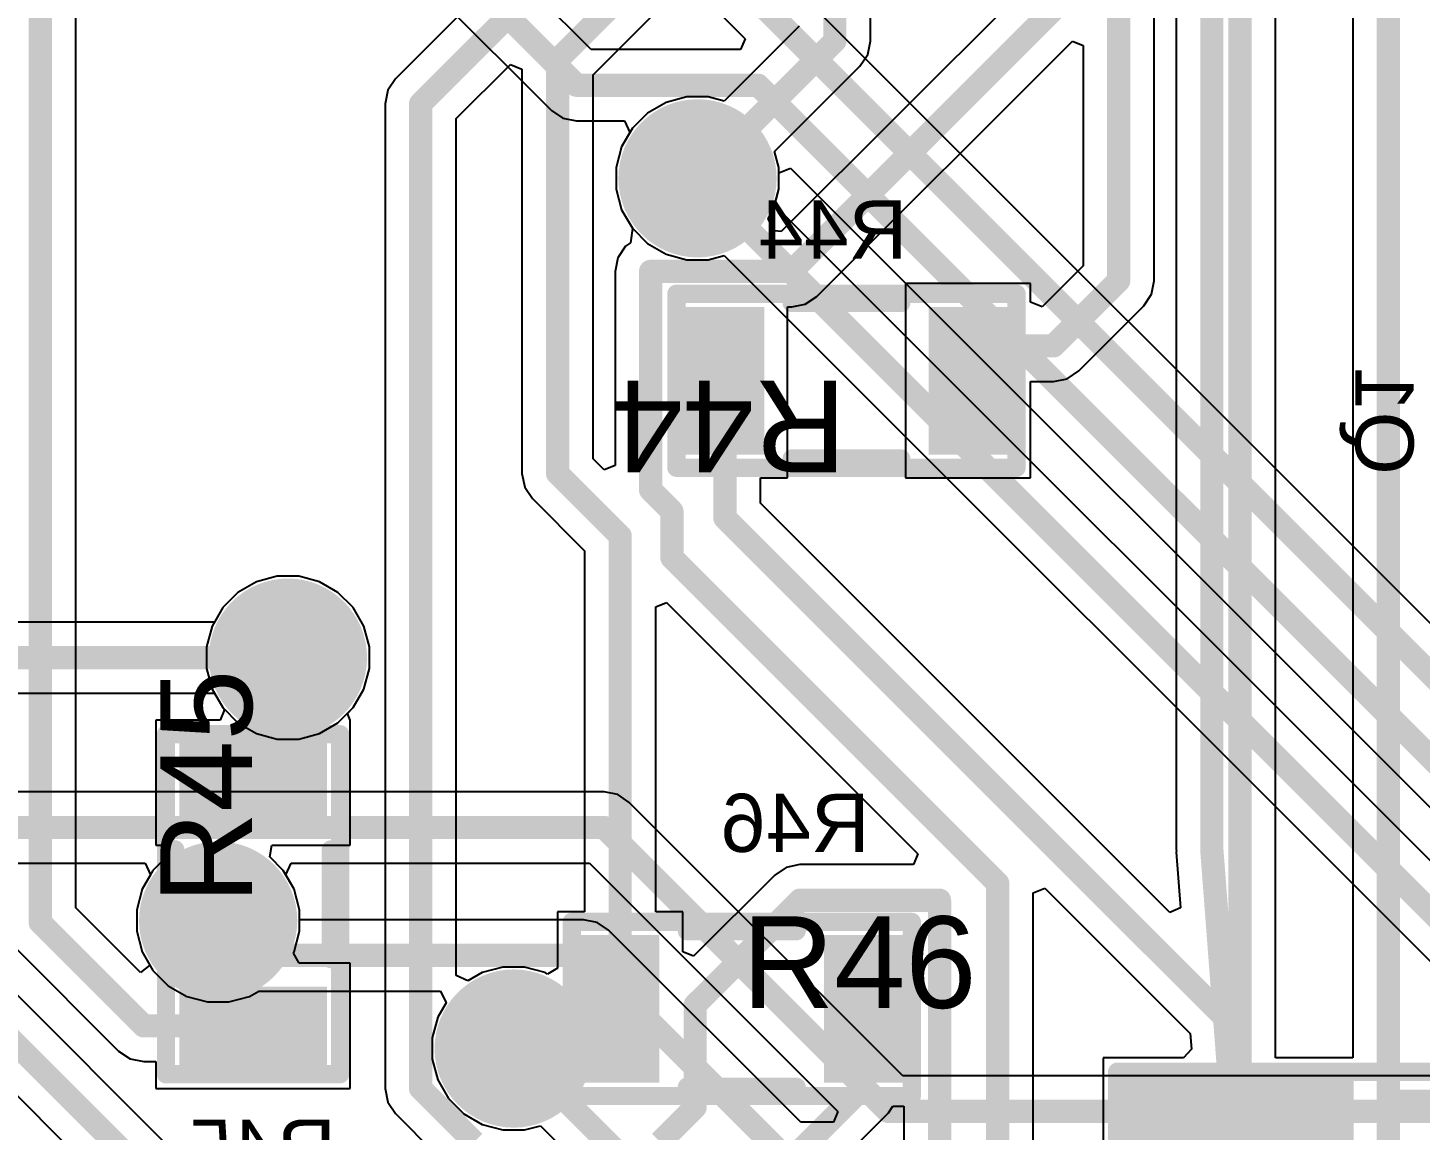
# Model space of a CAD drawing. Header units: inches. Extents: x -8.09 to -2.28, y -0.1 to 6.11.
# Drawn here: x -5.737 to -5.138, y 1.223 to 1.697 of the extents above; entities that cross this region are included whole.
import ezdxf

# ---------------------------------------------------------------- set-up
doc = ezdxf.new("R2010")
doc.units = ezdxf.units.IN
doc.header["$MEASUREMENT"] = 0
for name, color, linetype in [('BottomLayer', 5, 'Continuous'), ('BottomSolder', 6, 'Continuous'), ('InternalPlane1', 76, 'Continuous'), ('InternalPlane2', 16, 'Continuous'), ('Mechanical5', 56, 'Continuous'), ('TopLayer', 1, 'Continuous'), ('TopOverlay', 2, 'Continuous'), ('TopPaste', 8, 'Continuous'), ('TopSolder', 216, 'Continuous'), ('ViaHoleLayer', 16, 'Continuous')]:
    doc.layers.add(name, color=color, linetype=linetype)
doc.styles.add('Arial', font='', dxfattribs={"height": 0.2})
doc.styles.get('Arial').set_extended_font_data('Arial')

# ---------------------------------------------------------------- blocks, each defined once
blk = doc.blocks.new('FP_RQ732B_IPC_C_45')
at = {"layer": 'TopLayer'}
for points in [[(-0.06914, 0.03173), (-0.03535, 0.03173), (-0.03535, -0.03173), (-0.06914, -0.03173)], [(0.03535, 0.03173), (0.06914, 0.03173), (0.06914, -0.03173), (0.03535, -0.03173)]]:
    blk.add_hatch(color=1, dxfattribs=at).paths.add_polyline_path(points)
at = {"layer": 'TopPaste'}
for points in [[(-0.06914, 0.03173), (-0.03535, 0.03173), (-0.03535, -0.03173), (-0.06914, -0.03173)], [(0.03535, 0.03173), (0.06914, 0.03173), (0.06914, -0.03173), (0.03535, -0.03173)]]:
    blk.add_hatch(color=8, dxfattribs=at).paths.add_polyline_path(points)
at = {"layer": 'TopSolder'}
for points in [[(-0.06914, 0.03173), (-0.03535, 0.03173), (-0.03535, -0.03173), (-0.06914, -0.03173)], [(0.03535, 0.03173), (0.06914, 0.03173), (0.06914, -0.03173), (0.03535, -0.03173)]]:
    blk.add_hatch(color=216, dxfattribs=at).paths.add_polyline_path(points)
at = {"layer": 'Mechanical5'}
for points in [[(-0.07307, 0.0374, 0.00787, 0.00787, 0), (0.07307, 0.0374, 0.00787, 0.00787, 0)], [(-0.07307, -0.0374, 0.00787, 0.00787, 0), (-0.07307, 0.0374, 0.00787, 0.00787, 0)], [(0.07307, -0.0374, 0.00787, 0.00787, 0), (0.07307, 0.0374, 0.00787, 0.00787, 0)], [(-0.07307, -0.0374, 0.00787, 0.00787, 0), (0.07307, -0.0374, 0.00787, 0.00787, 0)]]:
    blk.add_lwpolyline(points, format="xyseb", dxfattribs=at)
for points in [[(-0.07504, 0.0374, 0.00394, 0.00394, 1), (-0.07111, 0.0374, 0.00394, 0.00394, 1)], [(-0.07504, 0.0374, 0.00394, 0.00394, 1), (-0.07111, 0.0374, 0.00394, 0.00394, 1)], [(0.07111, 0.0374, 0.00394, 0.00394, 1), (0.07504, 0.0374, 0.00394, 0.00394, 1)], [(0.07111, 0.0374, 0.00394, 0.00394, 1), (0.07504, 0.0374, 0.00394, 0.00394, 1)], [(-0.07504, -0.0374, 0.00394, 0.00394, 1), (-0.07111, -0.0374, 0.00394, 0.00394, 1)], [(-0.07504, -0.0374, 0.00394, 0.00394, 1), (-0.07111, -0.0374, 0.00394, 0.00394, 1)], [(0.07111, -0.0374, 0.00394, 0.00394, 1), (0.07504, -0.0374, 0.00394, 0.00394, 1)], [(0.07111, -0.0374, 0.00394, 0.00394, 1), (0.07504, -0.0374, 0.00394, 0.00394, 1)]]:
    blk.add_lwpolyline(points, format="xyseb", close=True, dxfattribs=at)
at = {"layer": 'TopOverlay'}
for points in [[(-0.02354, 0.03346, 0.00787, 0.00787, 0), (0.02354, 0.03346, 0.00787, 0.00787, 0)], [(-0.02354, -0.03346, 0.00787, 0.00787, 0), (0.02354, -0.03346, 0.00787, 0.00787, 0)]]:
    blk.add_lwpolyline(points, format="xyseb", dxfattribs=at)
for points in [[(-0.02551, 0.03346, 0.00394, 0.00394, 1), (-0.02157, 0.03346, 0.00394, 0.00394, 1)], [(0.02157, 0.03346, 0.00394, 0.00394, 1), (0.02551, 0.03346, 0.00394, 0.00394, 1)], [(-0.02551, -0.03346, 0.00394, 0.00394, 1), (-0.02157, -0.03346, 0.00394, 0.00394, 1)], [(0.02157, -0.03346, 0.00394, 0.00394, 1), (0.02551, -0.03346, 0.00394, 0.00394, 1)]]:
    blk.add_lwpolyline(points, format="xyseb", close=True, dxfattribs=at)
at = {"layer": 'Mechanical5', "style": 'Arial'}
blk.add_text('R46', height=0.03937, rotation=360, dxfattribs=at).set_placement((0, 0.00044))
blk = doc.blocks.new('FP_RQ732B_IPC_C_46')
at = {"layer": 'TopLayer'}
for points in [[(-0.06914, 0.03173), (-0.03535, 0.03173), (-0.03535, -0.03173), (-0.06914, -0.03173)], [(0.03535, 0.03173), (0.06914, 0.03173), (0.06914, -0.03173), (0.03535, -0.03173)]]:
    blk.add_hatch(color=1, dxfattribs=at).paths.add_polyline_path(points)
at = {"layer": 'TopPaste'}
for points in [[(-0.06914, 0.03173), (-0.03535, 0.03173), (-0.03535, -0.03173), (-0.06914, -0.03173)], [(0.03535, 0.03173), (0.06914, 0.03173), (0.06914, -0.03173), (0.03535, -0.03173)]]:
    blk.add_hatch(color=8, dxfattribs=at).paths.add_polyline_path(points)
at = {"layer": 'TopSolder'}
for points in [[(-0.06914, 0.03173), (-0.03535, 0.03173), (-0.03535, -0.03173), (-0.06914, -0.03173)], [(0.03535, 0.03173), (0.06914, 0.03173), (0.06914, -0.03173), (0.03535, -0.03173)]]:
    blk.add_hatch(color=216, dxfattribs=at).paths.add_polyline_path(points)
at = {"layer": 'Mechanical5'}
for points in [[(-0.07307, 0.0374, 0.00787, 0.00787, 0), (0.07307, 0.0374, 0.00787, 0.00787, 0)], [(-0.07307, 0.0374, 0.00787, 0.00787, 0), (-0.07307, -0.0374, 0.00787, 0.00787, 0)], [(0.07307, 0.0374, 0.00787, 0.00787, 0), (0.07307, -0.0374, 0.00787, 0.00787, 0)], [(-0.07307, -0.0374, 0.00787, 0.00787, 0), (0.07307, -0.0374, 0.00787, 0.00787, 0)]]:
    blk.add_lwpolyline(points, format="xyseb", dxfattribs=at)
for points in [[(-0.07504, 0.0374, 0.00394, 0.00394, 1), (-0.07111, 0.0374, 0.00394, 0.00394, 1)], [(-0.07504, 0.0374, 0.00394, 0.00394, 1), (-0.07111, 0.0374, 0.00394, 0.00394, 1)], [(0.07111, 0.0374, 0.00394, 0.00394, 1), (0.07504, 0.0374, 0.00394, 0.00394, 1)], [(0.07111, 0.0374, 0.00394, 0.00394, 1), (0.07504, 0.0374, 0.00394, 0.00394, 1)], [(-0.07504, -0.0374, 0.00394, 0.00394, 1), (-0.07111, -0.0374, 0.00394, 0.00394, 1)], [(-0.07504, -0.0374, 0.00394, 0.00394, 1), (-0.07111, -0.0374, 0.00394, 0.00394, 1)], [(0.07111, -0.0374, 0.00394, 0.00394, 1), (0.07504, -0.0374, 0.00394, 0.00394, 1)], [(0.07111, -0.0374, 0.00394, 0.00394, 1), (0.07504, -0.0374, 0.00394, 0.00394, 1)]]:
    blk.add_lwpolyline(points, format="xyseb", close=True, dxfattribs=at)
at = {"layer": 'TopOverlay'}
for points in [[(-0.02354, 0.03346, 0.00787, 0.00787, 0), (0.02354, 0.03346, 0.00787, 0.00787, 0)], [(-0.02354, -0.03346, 0.00787, 0.00787, 0), (0.02354, -0.03346, 0.00787, 0.00787, 0)]]:
    blk.add_lwpolyline(points, format="xyseb", dxfattribs=at)
for points in [[(-0.02551, 0.03346, 0.00394, 0.00394, 1), (-0.02157, 0.03346, 0.00394, 0.00394, 1)], [(0.02157, 0.03346, 0.00394, 0.00394, 1), (0.02551, 0.03346, 0.00394, 0.00394, 1)], [(-0.02551, -0.03346, 0.00394, 0.00394, 1), (-0.02157, -0.03346, 0.00394, 0.00394, 1)], [(0.02157, -0.03346, 0.00394, 0.00394, 1), (0.02551, -0.03346, 0.00394, 0.00394, 1)]]:
    blk.add_lwpolyline(points, format="xyseb", close=True, dxfattribs=at)
at = {"layer": 'Mechanical5', "style": 'Arial'}
blk.add_text('R45', height=0.03937, dxfattribs=at).set_placement((0, 0.00044))
blk = doc.blocks.new('FP_RQ732B_IPC_C_47')
at = {"layer": 'TopLayer'}
for points in [[(-0.06914, 0.03173), (-0.03535, 0.03173), (-0.03535, -0.03173), (-0.06914, -0.03173)], [(0.03535, 0.03173), (0.06914, 0.03173), (0.06914, -0.03173), (0.03535, -0.03173)]]:
    blk.add_hatch(color=1, dxfattribs=at).paths.add_polyline_path(points)
at = {"layer": 'TopPaste'}
for points in [[(-0.06914, 0.03173), (-0.03535, 0.03173), (-0.03535, -0.03173), (-0.06914, -0.03173)], [(0.03535, 0.03173), (0.06914, 0.03173), (0.06914, -0.03173), (0.03535, -0.03173)]]:
    blk.add_hatch(color=8, dxfattribs=at).paths.add_polyline_path(points)
at = {"layer": 'TopSolder'}
for points in [[(-0.06914, 0.03173), (-0.03535, 0.03173), (-0.03535, -0.03173), (-0.06914, -0.03173)], [(0.03535, 0.03173), (0.06914, 0.03173), (0.06914, -0.03173), (0.03535, -0.03173)]]:
    blk.add_hatch(color=216, dxfattribs=at).paths.add_polyline_path(points)
at = {"layer": 'Mechanical5'}
for points in [[(0.07307, 0.0374, 0.00787, 0.00787, 0), (-0.07307, 0.0374, 0.00787, 0.00787, 0)], [(-0.07307, 0.0374, 0.00787, 0.00787, 0), (-0.07307, -0.0374, 0.00787, 0.00787, 0)], [(0.07307, 0.0374, 0.00787, 0.00787, 0), (0.07307, -0.0374, 0.00787, 0.00787, 0)], [(0.07307, -0.0374, 0.00787, 0.00787, 0), (-0.07307, -0.0374, 0.00787, 0.00787, 0)]]:
    blk.add_lwpolyline(points, format="xyseb", dxfattribs=at)
for points in [[(-0.07504, 0.0374, 0.00394, 0.00394, 1), (-0.07111, 0.0374, 0.00394, 0.00394, 1)], [(-0.07504, 0.0374, 0.00394, 0.00394, 1), (-0.07111, 0.0374, 0.00394, 0.00394, 1)], [(0.07111, 0.0374, 0.00394, 0.00394, 1), (0.07504, 0.0374, 0.00394, 0.00394, 1)], [(0.07111, 0.0374, 0.00394, 0.00394, 1), (0.07504, 0.0374, 0.00394, 0.00394, 1)], [(-0.07504, -0.0374, 0.00394, 0.00394, 1), (-0.07111, -0.0374, 0.00394, 0.00394, 1)], [(-0.07504, -0.0374, 0.00394, 0.00394, 1), (-0.07111, -0.0374, 0.00394, 0.00394, 1)], [(0.07111, -0.0374, 0.00394, 0.00394, 1), (0.07504, -0.0374, 0.00394, 0.00394, 1)], [(0.07111, -0.0374, 0.00394, 0.00394, 1), (0.07504, -0.0374, 0.00394, 0.00394, 1)]]:
    blk.add_lwpolyline(points, format="xyseb", close=True, dxfattribs=at)
at = {"layer": 'TopOverlay'}
for points in [[(0.02354, 0.03346, 0.00787, 0.00787, 0), (-0.02354, 0.03346, 0.00787, 0.00787, 0)], [(0.02354, -0.03346, 0.00787, 0.00787, 0), (-0.02354, -0.03346, 0.00787, 0.00787, 0)]]:
    blk.add_lwpolyline(points, format="xyseb", dxfattribs=at)
for points in [[(-0.02551, 0.03346, 0.00394, 0.00394, 1), (-0.02157, 0.03346, 0.00394, 0.00394, 1)], [(0.02157, 0.03346, 0.00394, 0.00394, 1), (0.02551, 0.03346, 0.00394, 0.00394, 1)], [(-0.02551, -0.03346, 0.00394, 0.00394, 1), (-0.02157, -0.03346, 0.00394, 0.00394, 1)], [(0.02157, -0.03346, 0.00394, 0.00394, 1), (0.02551, -0.03346, 0.00394, 0.00394, 1)]]:
    blk.add_lwpolyline(points, format="xyseb", close=True, dxfattribs=at)
at = {"layer": 'Mechanical5', "style": 'Arial'}
blk.add_text('R44', height=0.03937, dxfattribs=at).set_placement((0, 0))
blk = doc.blocks.new('FP_S1911_46R_MFG_109')
at = {"layer": 'TopLayer'}
for points in [[(-0.15472, 0.05906), (-0.05709, 0.05906), (-0.05709, -0.05906), (-0.15472, -0.05906)], [(0.05709, 0.05906), (0.15472, 0.05906), (0.15472, -0.05906), (0.05709, -0.05906)]]:
    blk.add_hatch(color=1, dxfattribs=at).paths.add_polyline_path(points)
at = {"layer": 'TopPaste'}
for points in [[(-0.15472, 0.05906), (-0.05709, 0.05906), (-0.05709, -0.05906), (-0.15472, -0.05906)], [(0.05709, 0.05906), (0.15472, 0.05906), (0.15472, -0.05906), (0.05709, -0.05906)]]:
    blk.add_hatch(color=8, dxfattribs=at).paths.add_polyline_path(points)
at = {"layer": 'TopSolder'}
for points in [[(-0.15472, 0.05906), (-0.05709, 0.05906), (-0.05709, -0.05906), (-0.15472, -0.05906)], [(0.05709, 0.05906), (0.15472, 0.05906), (0.15472, -0.05906), (0.05709, -0.05906)]]:
    blk.add_hatch(color=216, dxfattribs=at).paths.add_polyline_path(points)
at = {"layer": 'Mechanical5'}
for points in [[(-0.15866, 0.06299, 0.00787, 0.00787, 0), (0.15866, 0.06299, 0.00787, 0.00787, 0)], [(-0.15866, -0.06299, 0.00787, 0.00787, 0), (-0.15866, 0.06299, 0.00787, 0.00787, 0)], [(0.15866, -0.06299, 0.00787, 0.00787, 0), (0.15866, 0.06299, 0.00787, 0.00787, 0)], [(-0.15866, -0.06299, 0.00787, 0.00787, 0), (0.15866, -0.06299, 0.00787, 0.00787, 0)]]:
    blk.add_lwpolyline(points, format="xyseb", dxfattribs=at)
for points in [[(-0.16063, 0.06299, 0.00394, 0.00394, 1), (-0.15669, 0.06299, 0.00394, 0.00394, 1)], [(-0.16063, 0.06299, 0.00394, 0.00394, 1), (-0.15669, 0.06299, 0.00394, 0.00394, 1)], [(0.15669, 0.06299, 0.00394, 0.00394, 1), (0.16063, 0.06299, 0.00394, 0.00394, 1)], [(0.15669, 0.06299, 0.00394, 0.00394, 1), (0.16063, 0.06299, 0.00394, 0.00394, 1)], [(-0.16063, -0.06299, 0.00394, 0.00394, 1), (-0.15669, -0.06299, 0.00394, 0.00394, 1)], [(-0.16063, -0.06299, 0.00394, 0.00394, 1), (-0.15669, -0.06299, 0.00394, 0.00394, 1)], [(0.15669, -0.06299, 0.00394, 0.00394, 1), (0.16063, -0.06299, 0.00394, 0.00394, 1)], [(0.15669, -0.06299, 0.00394, 0.00394, 1), (0.16063, -0.06299, 0.00394, 0.00394, 1)]]:
    blk.add_lwpolyline(points, format="xyseb", close=True, dxfattribs=at)
at = {"layer": 'TopOverlay'}
for points in [[(-0.04232, 0.05138, 0.00787, 0.00787, 0), (0.04232, 0.05138, 0.00787, 0.00787, 0)], [(-0.04232, -0.05138, 0.00787, 0.00787, 0), (0.04232, -0.05138, 0.00787, 0.00787, 0)]]:
    blk.add_lwpolyline(points, format="xyseb", dxfattribs=at)
for points in [[(-0.04429, 0.05138, 0.00394, 0.00394, 1), (-0.04035, 0.05138, 0.00394, 0.00394, 1)], [(0.04035, 0.05138, 0.00394, 0.00394, 1), (0.04429, 0.05138, 0.00394, 0.00394, 1)], [(-0.04429, -0.05138, 0.00394, 0.00394, 1), (-0.04035, -0.05138, 0.00394, 0.00394, 1)], [(0.04035, -0.05138, 0.00394, 0.00394, 1), (0.04429, -0.05138, 0.00394, 0.00394, 1)]]:
    blk.add_lwpolyline(points, format="xyseb", close=True, dxfattribs=at)
at = {"layer": 'Mechanical5', "style": 'Arial'}
blk.add_text('J11', height=0.03937, rotation=360, dxfattribs=at).set_placement((-0.00007, 0.00044))

msp = doc.modelspace()

# ---------------------------------------------------------------- hatches: boundary and pattern name
at = {"layer": 'BottomLayer'}
h = msp.add_hatch(color=5, dxfattribs=at)
edge = h.paths.add_edge_path()
edge.add_arc((-5.449, 1.632), 0.025, 0, 360)
h = msp.add_hatch(color=5, dxfattribs=at)
edge = h.paths.add_edge_path()
edge.add_arc((-5.625, 1.426), 0.025, 0, 360)
h = msp.add_hatch(color=5, dxfattribs=at)
edge = h.paths.add_edge_path()
edge.add_arc((-5.655, 1.313), 0.025, 0, 360)
h = msp.add_hatch(color=5, dxfattribs=at)
edge = h.paths.add_edge_path()
edge.add_arc((-5.528, 1.258), 0.025, 0, 360)
at = {"layer": 'BottomSolder'}
h = msp.add_hatch(color=6, dxfattribs=at)
edge = h.paths.add_edge_path()
edge.add_arc((-5.449, 1.632), 0.029, 0, 360)
h = msp.add_hatch(color=6, dxfattribs=at)
edge = h.paths.add_edge_path()
edge.add_arc((-5.625, 1.426), 0.029, 0, 360)
h = msp.add_hatch(color=6, dxfattribs=at)
edge = h.paths.add_edge_path()
edge.add_arc((-5.655, 1.313), 0.029, 0, 360)
h = msp.add_hatch(color=6, dxfattribs=at)
edge = h.paths.add_edge_path()
edge.add_arc((-5.528, 1.258), 0.029, 0, 360)
at = {"layer": 'InternalPlane1'}
h = msp.add_hatch(color=76, dxfattribs=at)
edge = h.paths.add_edge_path()
edge.add_arc((-5.449, 1.632), 0.034, 0, 360)
h = msp.add_hatch(color=76, dxfattribs=at)
edge = h.paths.add_edge_path()
edge.add_arc((-5.625, 1.426), 0.034, 0, 360)
h = msp.add_hatch(color=76, dxfattribs=at)
edge = h.paths.add_edge_path()
edge.add_arc((-5.655, 1.313), 0.034, 0, 360)
h = msp.add_hatch(color=76, dxfattribs=at)
edge = h.paths.add_edge_path()
edge.add_arc((-5.528, 1.258), 0.034, 0, 360)
at = {"layer": 'InternalPlane2'}
h = msp.add_hatch(color=16, dxfattribs=at)
edge = h.paths.add_edge_path()
edge.add_arc((-5.449, 1.632), 0.034, 0, 360)
h = msp.add_hatch(color=16, dxfattribs=at)
edge = h.paths.add_edge_path()
edge.add_arc((-5.625, 1.426), 0.034, 0, 360)
h = msp.add_hatch(color=16, dxfattribs=at)
edge = h.paths.add_edge_path()
edge.add_arc((-5.655, 1.313), 0.034, 0, 360)
h = msp.add_hatch(color=16, dxfattribs=at)
edge = h.paths.add_edge_path()
edge.add_arc((-5.528, 1.258), 0.034, 0, 360)
at = {"layer": 'TopLayer'}
h = msp.add_hatch(color=1, dxfattribs=at)
edge = h.paths.add_edge_path()
edge.add_arc((-5.449, 1.632), 0.025, 0, 360)
h = msp.add_hatch(color=1, dxfattribs=at)
edge = h.paths.add_edge_path()
edge.add_arc((-5.625, 1.426), 0.025, 0, 360)
h = msp.add_hatch(color=1, dxfattribs=at)
edge = h.paths.add_edge_path()
edge.add_arc((-5.655, 1.313), 0.025, 0, 360)
h = msp.add_hatch(color=1, dxfattribs=at)
edge = h.paths.add_edge_path()
edge.add_arc((-5.528, 1.258), 0.025, 0, 360)
at = {"layer": 'TopSolder'}
h = msp.add_hatch(color=216, dxfattribs=at)
edge = h.paths.add_edge_path()
edge.add_arc((-5.449, 1.632), 0.029, 0, 360)
h = msp.add_hatch(color=216, dxfattribs=at)
edge = h.paths.add_edge_path()
edge.add_arc((-5.625, 1.426), 0.029, 0, 360)
h = msp.add_hatch(color=216, dxfattribs=at)
edge = h.paths.add_edge_path()
edge.add_arc((-5.655, 1.313), 0.029, 0, 360)
h = msp.add_hatch(color=216, dxfattribs=at)
edge = h.paths.add_edge_path()
edge.add_arc((-5.528, 1.258), 0.029, 0, 360)
at = {"layer": 'ViaHoleLayer'}
h = msp.add_hatch(color=16, dxfattribs=at)
edge = h.paths.add_edge_path()
edge.add_arc((-5.449, 1.632), 0.014, 0, 360)
h = msp.add_hatch(color=16, dxfattribs=at)
edge = h.paths.add_edge_path()
edge.add_arc((-5.625, 1.426), 0.014, 0, 360)
h = msp.add_hatch(color=16, dxfattribs=at)
edge = h.paths.add_edge_path()
edge.add_arc((-5.655, 1.313), 0.014, 0, 360)
h = msp.add_hatch(color=16, dxfattribs=at)
edge = h.paths.add_edge_path()
edge.add_arc((-5.528, 1.258), 0.014, 0, 360)

# ---------------------------------------------------------------- linework, layer by layer
at = {"layer": 'BottomLayer'}
for p, q in [((-5.49467, 1.68729), (-5.65785, 1.85048)), ((-5.67948, 1.82885), (-5.51181, 1.66119)), ((-5.51978, 1.78316), (-5.42854, 1.69191)), ((-5.08467, 1.39129), (-5.48224, 1.78887)), ((-5.43046, 1.68729), (-5.49467, 1.68729)), ((-5.42854, 1.69191), (-5.43046, 1.68729)), ((-5.51181, 1.66119), (-5.50685, 1.65787)), ((-5.50685, 1.65787), (-5.501, 1.65671)), ((-5.501, 1.65671), (-5.4804, 1.65671)), ((-5.47804, 1.65171), (-5.48161, 1.64551)), ((-5.4804, 1.65671), (-5.47804, 1.65171)), ((-5.48161, 1.64551), (-5.484, 1.63661)), ((-5.484, 1.63661), (-5.484, 1.62739)), ((-5.414, 1.63432), (-5.409, 1.63639)), ((-5.414, 1.62739), (-5.414, 1.63432)), ((-5.409, 1.63639), (-5.1178, 1.34519)), ((-5.484, 1.62739), (-5.48161, 1.61849)), ((-5.41585, 1.62048), (-5.414, 1.62739)), ((-5.48161, 1.61849), (-5.47701, 1.61051)), ((-5.08167, 1.28629), (-5.41585, 1.62048)), ((-5.47701, 1.61051), (-5.47049, 1.60399)), ((-5.47049, 1.60399), (-5.46251, 1.59939)), ((-5.46251, 1.59939), (-5.45361, 1.597)), ((-5.44439, 1.597), (-5.43748, 1.59885)), ((-5.43748, 1.59885), (-5.09881, 1.26019)), ((-5.45361, 1.597), (-5.44439, 1.597)), ((-5.62961, 1.461), (-5.63851, 1.45861)), ((-5.62039, 1.461), (-5.62961, 1.461)), ((-5.61149, 1.45861), (-5.62039, 1.461)), ((-5.64649, 1.45401), (-5.65301, 1.44749)), ((-5.63851, 1.45861), (-5.64649, 1.45401)), ((-5.60351, 1.45401), (-5.61149, 1.45861)), ((-5.59699, 1.44749), (-5.60351, 1.45401)), ((-5.65301, 1.44749), (-5.65658, 1.44129)), ((-5.59239, 1.43951), (-5.59699, 1.44749)), ((-5.65658, 1.44129), (-5.83467, 1.44129)), ((-5.59, 1.43061), (-5.59239, 1.43951)), ((-5.59, 1.42139), (-5.59, 1.43061)), ((-5.59239, 1.41249), (-5.59, 1.42139)), ((-5.59699, 1.40451), (-5.59239, 1.41249)), ((-5.841, 1.41071), (-5.65658, 1.41071)), ((-5.65658, 1.41071), (-5.65301, 1.40451)), ((-5.65301, 1.40451), (-5.64649, 1.39799)), ((-5.60351, 1.39799), (-5.59699, 1.40451)), ((-5.64649, 1.39799), (-5.63851, 1.39339)), ((-5.61149, 1.39339), (-5.60351, 1.39799)), ((-5.63851, 1.39339), (-5.62961, 1.391)), ((-5.62961, 1.391), (-5.62039, 1.391)), ((-5.62039, 1.391), (-5.61149, 1.39339)), ((-5.48914, 1.36829), (-6.76179, 1.36829)), ((-5.48329, 1.36713), (-5.48914, 1.36829)), ((-5.47832, 1.36381), (-5.48329, 1.36713)), ((-5.3608, 1.24629), (-5.47832, 1.36381)), ((-7.06067, 1.33771), (-5.6864, 1.33771)), ((-5.6864, 1.33771), (-5.68404, 1.33271)), ((-5.62596, 1.33271), (-5.6236, 1.33771)), ((-5.6236, 1.33771), (-5.49547, 1.33771)), ((-5.49547, 1.33771), (-5.38868, 1.23091)), ((-5.68404, 1.33271), (-5.68761, 1.32651)), ((-5.62239, 1.32651), (-5.62596, 1.33271)), ((-5.68761, 1.32651), (-5.69, 1.31761)), ((-5.62, 1.31761), (-5.62239, 1.32651)), ((-5.69, 1.31761), (-5.69, 1.30839)), ((-5.62, 1.31329), (-5.62, 1.31761)), ((-5.498, 1.31329), (-5.62, 1.31329)), ((-5.49215, 1.31213), (-5.498, 1.31329)), ((-5.48719, 1.30881), (-5.49215, 1.31213)), ((-5.69, 1.30839), (-5.68761, 1.29949)), ((-5.40467, 1.22629), (-5.48719, 1.30881)), ((-5.68761, 1.29949), (-5.68301, 1.29151)), ((-5.68301, 1.29151), (-5.67649, 1.28499)), ((-5.67649, 1.28499), (-5.66851, 1.28039)), ((-5.66851, 1.28039), (-5.65961, 1.278)), ((-5.65039, 1.278), (-5.64149, 1.28039)), ((-5.64149, 1.28039), (-5.63747, 1.28271)), ((-5.63747, 1.28271), (-5.5594, 1.28271)), ((-5.5594, 1.28271), (-5.55704, 1.27771)), ((-5.65961, 1.278), (-5.65039, 1.278)), ((-5.55704, 1.27771), (-5.56061, 1.27151)), ((-5.56061, 1.27151), (-5.563, 1.26261)), ((-5.563, 1.26261), (-5.563, 1.25339)), ((-5.563, 1.25339), (-5.56061, 1.24449)), ((-5.56061, 1.24449), (-5.55601, 1.23651)), ((-4.8614, 1.24629), (-5.3608, 1.24629)), ((-5.55601, 1.23651), (-5.54949, 1.22999)), ((-5.54949, 1.22999), (-5.54151, 1.22539)), ((-5.38868, 1.23091), (-5.39059, 1.22629)), ((-5.54151, 1.22539), (-5.53261, 1.223)), ((-5.53261, 1.223), (-5.52339, 1.223)), ((-5.52339, 1.223), (-5.51648, 1.22485)), ((-5.51648, 1.22485), (-5.46481, 1.17319)), ((-5.39059, 1.22629), (-5.40467, 1.22629))]:
    msp.add_line(p, q, dxfattribs=at)
for points in [[(-5.691, 1.862, 0.01, 0.01, 0), (-5.501, 1.672, 0.01, 0.01, 0)], [(-5.535, 1.82, 0.01, 0.01, 0), (-5.091, 1.376, 0.01, 0.01, 0)], [(-5.501, 1.672, 0.01, 0.01, 0), (-5.42298, 1.672, 0.01, 0.01, 0)], [(-5.42298, 1.672, 0.01, 0.01, 0), (-5.10698, 1.356, 0.01, 0.01, 0)], [(-5.449, 1.632, 0.01, 0.01, 0), (-5.088, 1.271, 0.01, 0.01, 0)], [(-5.841, 1.426, 0.01, 0.01, 0), (-5.625, 1.426, 0.01, 0.01, 0)], [(-7.067, 1.353, 0.01, 0.01, 0), (-5.48914, 1.353, 0.01, 0.01, 0)], [(-5.48914, 1.353, 0.01, 0.01, 0), (-5.36714, 1.231, 0.01, 0.01, 0)], [(-5.655, 1.305, 0.01, 0.01, 0), (-5.655, 1.313, 0.01, 0.01, 0)], [(-5.655, 1.305, 0.01, 0.01, 0), (-5.648, 1.298, 0.01, 0.01, 0)], [(-5.648, 1.298, 0.01, 0.01, 0), (-5.498, 1.298, 0.01, 0.01, 0)], [(-5.498, 1.298, 0.01, 0.01, 0), (-5.411, 1.211, 0.01, 0.01, 0)], [(-5.528, 1.258, 0.01, 0.01, 0), (-5.454, 1.184, 0.01, 0.01, 0)], [(-5.36714, 1.231, 0.01, 0.01, 0), (-4.729, 1.231, 0.01, 0.01, 0)]]:
    msp.add_lwpolyline(points, format="xyseb", dxfattribs=at)
for points in [[(-5.5035, 1.672, 0.005, 0.005, 1), (-5.4985, 1.672, 0.005, 0.005, 1)], [(-5.5035, 1.672, 0.005, 0.005, 1), (-5.4985, 1.672, 0.005, 0.005, 1)], [(-5.42548, 1.672, 0.005, 0.005, 1), (-5.42048, 1.672, 0.005, 0.005, 1)], [(-5.42548, 1.672, 0.005, 0.005, 1), (-5.42048, 1.672, 0.005, 0.005, 1)], [(-5.4515, 1.632, 0.005, 0.005, 1), (-5.4465, 1.632, 0.005, 0.005, 1)], [(-5.6275, 1.426, 0.005, 0.005, 1), (-5.6225, 1.426, 0.005, 0.005, 1)], [(-5.49164, 1.353, 0.005, 0.005, 1), (-5.48664, 1.353, 0.005, 0.005, 1)], [(-5.49164, 1.353, 0.005, 0.005, 1), (-5.48664, 1.353, 0.005, 0.005, 1)], [(-5.6575, 1.313, 0.005, 0.005, 1), (-5.6525, 1.313, 0.005, 0.005, 1)], [(-5.6575, 1.305, 0.005, 0.005, 1), (-5.6525, 1.305, 0.005, 0.005, 1)], [(-5.6575, 1.305, 0.005, 0.005, 1), (-5.6525, 1.305, 0.005, 0.005, 1)], [(-5.6505, 1.298, 0.005, 0.005, 1), (-5.6455, 1.298, 0.005, 0.005, 1)], [(-5.6505, 1.298, 0.005, 0.005, 1), (-5.6455, 1.298, 0.005, 0.005, 1)], [(-5.5005, 1.298, 0.005, 0.005, 1), (-5.4955, 1.298, 0.005, 0.005, 1)], [(-5.5005, 1.298, 0.005, 0.005, 1), (-5.4955, 1.298, 0.005, 0.005, 1)], [(-5.5305, 1.258, 0.005, 0.005, 1), (-5.5255, 1.258, 0.005, 0.005, 1)], [(-5.36964, 1.231, 0.005, 0.005, 1), (-5.36464, 1.231, 0.005, 0.005, 1)], [(-5.36964, 1.231, 0.005, 0.005, 1), (-5.36464, 1.231, 0.005, 0.005, 1)]]:
    msp.add_lwpolyline(points, format="xyseb", close=True, dxfattribs=at)
at = {"layer": 'TopLayer'}
for p, q in [((-5.37471, 1.691), (-5.37471, 2.44306)), ((-5.16738, 1.84975), (-5.16738, 1.25406)), ((-5.71612, 1.31851), (-5.71612, 1.83114)), ((-5.46663, 1.787), (-5.57881, 1.67481)), ((-5.49384, 1.67653), (-5.40991, 1.76046)), ((-5.25271, 1.588), (-5.25271, 1.75274)), ((-5.24329, 1.74689), (-5.24329, 1.34351)), ((-5.20061, 1.26476), (-5.20061, 1.73742)), ((-5.30329, 1.71886), (-5.41306, 1.6091)), ((-5.40529, 1.69733), (-5.43748, 1.66515)), ((-5.39772, 1.58119), (-5.28791, 1.69099)), ((-5.37587, 1.68515), (-5.37471, 1.691)), ((-5.28791, 1.69099), (-5.28329, 1.68907)), ((-5.28329, 1.68907), (-5.28329, 1.59433)), ((-5.37919, 1.68019), (-5.37587, 1.68515)), ((-5.55271, 1.65767), (-5.52943, 1.68094)), ((-5.52943, 1.68094), (-5.52443, 1.67887)), ((-5.52443, 1.67887), (-5.52443, 1.50516)), ((-5.49384, 1.51149), (-5.49384, 1.67653)), ((-5.41585, 1.64352), (-5.37919, 1.68019)), ((-5.58213, 1.66985), (-5.58329, 1.664)), ((-5.57881, 1.67481), (-5.58213, 1.66985)), ((-5.58329, 1.664), (-5.58329, 1.24084)), ((-5.46251, 1.66461), (-5.47049, 1.66001)), ((-5.45361, 1.667), (-5.46251, 1.66461)), ((-5.44439, 1.667), (-5.45361, 1.667)), ((-5.43748, 1.66515), (-5.44439, 1.667)), ((-5.55271, 1.2894), (-5.55271, 1.65767)), ((-5.47049, 1.66001), (-5.47701, 1.65349)), ((-5.47701, 1.65349), (-5.48161, 1.64551)), ((-5.48161, 1.64551), (-5.484, 1.63661)), ((-5.414, 1.63661), (-5.41585, 1.64352)), ((-5.484, 1.63661), (-5.484, 1.62739)), ((-5.414, 1.62739), (-5.414, 1.63661)), ((-5.484, 1.62739), (-5.48161, 1.61849)), ((-5.41639, 1.61849), (-5.414, 1.62739)), ((-5.48161, 1.61849), (-5.47701, 1.61051)), ((-5.41858, 1.6147), (-5.41639, 1.61849)), ((-5.47695, 1.61045), (-5.47781, 1.60424)), ((-5.47701, 1.61051), (-5.47695, 1.61045)), ((-5.41603, 1.60949), (-5.41858, 1.6147)), ((-5.41306, 1.6091), (-5.41603, 1.60949)), ((-5.47781, 1.60424), (-5.47995, 1.60281)), ((-5.48327, 1.59785), (-5.48443, 1.592)), ((-5.47995, 1.60281), (-5.48327, 1.59785)), ((-5.48443, 1.592), (-5.48443, 1.50861)), ((-5.28329, 1.59433), (-5.30086, 1.57677)), ((-5.30586, 1.58673), (-5.35965, 1.58673)), ((-5.35965, 1.58673), (-5.35965, 1.50327)), ((-5.30586, 1.57884), (-5.30586, 1.58673)), ((-5.25387, 1.58215), (-5.25271, 1.588)), ((-5.40268, 1.57787), (-5.39772, 1.58119)), ((-5.25719, 1.57719), (-5.25387, 1.58215)), ((-5.41035, 1.50327), (-5.41035, 1.57671)), ((-5.41035, 1.57671), (-5.40853, 1.57671)), ((-5.40853, 1.57671), (-5.40268, 1.57787)), ((-5.30086, 1.57677), (-5.30586, 1.57884)), ((-5.28519, 1.54919), (-5.25719, 1.57719)), ((-5.30586, 1.50327), (-5.30586, 1.54471)), ((-5.30586, 1.54471), (-5.296, 1.54471)), ((-5.296, 1.54471), (-5.29015, 1.54587)), ((-5.29015, 1.54587), (-5.28519, 1.54919)), ((-5.48905, 1.5067), (-5.49384, 1.51149)), ((-5.48443, 1.50861), (-5.48905, 1.5067)), ((-5.52443, 1.50516), (-5.52327, 1.49931)), ((-5.42195, 1.49243), (-5.42195, 1.50327)), ((-5.42195, 1.50327), (-5.41035, 1.50327)), ((-5.35965, 1.50327), (-5.30586, 1.50327)), ((-5.52327, 1.49931), (-5.51995, 1.49434)), ((-5.51995, 1.49434), (-5.49754, 1.47193)), ((-5.24598, 1.31646), (-5.42195, 1.49243)), ((-5.49754, 1.47193), (-5.49754, 1.31673)), ((-5.62961, 1.461), (-5.63851, 1.45861)), ((-5.62039, 1.461), (-5.62961, 1.461)), ((-5.61149, 1.45861), (-5.62039, 1.461)), ((-5.64649, 1.45401), (-5.65301, 1.44749)), ((-5.63851, 1.45861), (-5.64649, 1.45401)), ((-5.60351, 1.45401), (-5.61149, 1.45861)), ((-5.59699, 1.44749), (-5.60351, 1.45401)), ((-5.46695, 1.44779), (-5.46233, 1.4497)), ((-5.46233, 1.4497), (-5.35428, 1.34165)), ((-5.65301, 1.44749), (-5.65761, 1.43951)), ((-5.59239, 1.43951), (-5.59699, 1.44749)), ((-5.46695, 1.31673), (-5.46695, 1.44779)), ((-5.65761, 1.43951), (-5.66, 1.43061)), ((-5.59, 1.43061), (-5.59239, 1.43951)), ((-5.66, 1.43061), (-5.66, 1.42139)), ((-5.59, 1.42139), (-5.59, 1.43061)), ((-5.66, 1.42139), (-5.65761, 1.41249)), ((-5.59239, 1.41249), (-5.59, 1.42139)), ((-5.65761, 1.41249), (-5.65301, 1.40451)), ((-5.59699, 1.40451), (-5.59239, 1.41249)), ((-5.65225, 1.40376), (-5.65417, 1.39914)), ((-5.65301, 1.40451), (-5.65225, 1.40376)), ((-5.59947, 1.40204), (-5.59699, 1.40451)), ((-5.59826, 1.39914), (-5.59947, 1.40204)), ((-5.65417, 1.39914), (-5.68173, 1.39914)), ((-5.68173, 1.39914), (-5.68173, 1.34535)), ((-5.59827, 1.34535), (-5.59827, 1.39914)), ((-5.59827, 1.39914), (-5.59826, 1.39914)), ((-5.67715, 1.34035), (-5.68301, 1.33449)), ((-5.68173, 1.34535), (-5.67807, 1.34535)), ((-5.67807, 1.34535), (-5.67715, 1.34035)), ((-5.63285, 1.34035), (-5.63193, 1.34535)), ((-5.62699, 1.33449), (-5.63285, 1.34035)), ((-5.63193, 1.34535), (-5.59827, 1.34535)), ((-5.35428, 1.34165), (-5.35619, 1.33703)), ((-5.24329, 1.34351), (-5.24318, 1.34293)), ((-5.24318, 1.34293), (-5.24325, 1.34234)), ((-5.24325, 1.34234), (-5.24143, 1.31854)), ((-5.66851, 1.20814), (-5.79471, 1.33433)), ((-5.68301, 1.33449), (-5.68761, 1.32651)), ((-5.62239, 1.32651), (-5.62699, 1.33449)), ((-5.41085, 1.33587), (-5.41581, 1.33255)), ((-5.405, 1.33703), (-5.41085, 1.33587)), ((-5.35619, 1.33703), (-5.405, 1.33703)), ((-5.41581, 1.33255), (-5.45073, 1.29763)), ((-5.68761, 1.32651), (-5.69, 1.31761)), ((-5.62, 1.31761), (-5.62239, 1.32651)), ((-5.30471, 1.32486), (-5.29971, 1.32693)), ((-5.30471, 0.98603), (-5.30471, 1.32486)), ((-5.29971, 1.32693), (-5.23731, 1.26453)), ((-5.82081, 1.31719), (-5.68566, 1.18203)), ((-5.68831, 1.2907), (-5.71612, 1.31851)), ((-5.69, 1.31761), (-5.69, 1.30839)), ((-5.62, 1.30839), (-5.62, 1.31761)), ((-5.49754, 1.31673), (-5.50914, 1.31673)), ((-5.50914, 1.31673), (-5.50914, 1.29252)), ((-5.45535, 1.31673), (-5.46695, 1.31673)), ((-5.45535, 1.29955), (-5.45535, 1.31673)), ((-5.24143, 1.31854), (-5.24598, 1.31646)), ((-5.69, 1.30839), (-5.68761, 1.29949)), ((-5.62239, 1.29949), (-5.62, 1.30839)), ((-5.74223, 1.30136), (-5.69781, 1.25694)), ((-5.68761, 1.29949), (-5.68431, 1.29377)), ((-5.62268, 1.29898), (-5.62239, 1.29949)), ((-5.62018, 1.29465), (-5.62268, 1.29898)), ((-5.45073, 1.29763), (-5.45535, 1.29955)), ((-5.68431, 1.29377), (-5.68831, 1.2907)), ((-5.59827, 1.29465), (-5.62018, 1.29465)), ((-5.59827, 1.24086), (-5.59827, 1.29465)), ((-5.53261, 1.293), (-5.54151, 1.29061)), ((-5.52339, 1.293), (-5.53261, 1.293)), ((-5.51449, 1.29061), (-5.52339, 1.293)), ((-5.50914, 1.29252), (-5.51347, 1.29002)), ((-5.54771, 1.28704), (-5.55271, 1.2894)), ((-5.54151, 1.29061), (-5.54771, 1.28704)), ((-5.51347, 1.29002), (-5.51449, 1.29061)), ((-5.23731, 1.26453), (-5.23679, 1.25772)), ((-5.20061, 1.25406), (-5.20061, 1.26476)), ((-5.69781, 1.25694), (-5.69285, 1.25363)), ((-5.23679, 1.25772), (-5.24019, 1.25406)), ((-5.69285, 1.25363), (-5.687, 1.25246)), ((-5.687, 1.25246), (-5.68173, 1.25246)), ((-5.68173, 1.25246), (-5.68173, 1.24086)), ((-5.24019, 1.25406), (-5.27472, 1.25406)), ((-5.27472, 1.25406), (-5.27472, 1.11594)), ((-5.16738, 1.25406), (-5.20061, 1.25406)), ((-5.68173, 1.24086), (-5.59827, 1.24086)), ((-5.58329, 1.24084), (-5.58213, 1.23499)), ((-5.58213, 1.23499), (-5.57881, 1.23003)), ((-5.36694, 1.23043), (-5.36505, 1.23327)), ((-5.36505, 1.23327), (-5.36029, 1.23327)), ((-5.36029, 1.23327), (-5.36029, 0.186)), ((-5.57881, 1.23003), (-5.56154, 1.21276)), ((-5.41534, 1.18203), (-5.36694, 1.23043))]:
    msp.add_line(p, q, dxfattribs=at)
for points in [[(-5.39, 1.691, 0.01, 0.01, 0), (-5.39, 2.44306, 0.01, 0.01, 0)], [(-5.228, 1.34351, 0.01, 0.01, 0), (-5.228, 2.41, 0.01, 0.01, 0)], [(-5.268, 1.588, 0.01, 0.01, 0), (-5.268, 2.26, 0.01, 0.01, 0)], [(-5.73142, 1.31217, 0.01, 0.01, 0), (-5.73142, 1.90209, 0.01, 0.01, 0)], [(-5.15209, 1.11094, 0.01, 0.01, 0), (-5.15209, 1.85609, 0.01, 0.01, 0)], [(-5.568, 1.664, 0.01, 0.01, 0), (-5.43, 1.802, 0.01, 0.01, 0)], [(-5.50914, 1.68286, 0.01, 0.01, 0), (-5.41, 1.782, 0.01, 0.01, 0)], [(-5.21591, 1.26476, 0.01, 0.01, 0), (-5.21591, 1.769, 0.01, 0.01, 0)], [(-5.40853, 1.592, 0.01, 0.01, 0), (-5.288, 1.71253, 0.01, 0.01, 0)], [(-5.449, 1.632, 0.01, 0.01, 0), (-5.39, 1.691, 0.01, 0.01, 0)], [(-5.50914, 1.50516, 0.01, 0.01, 0), (-5.50914, 1.68286, 0.01, 0.01, 0)], [(-5.568, 1.24084, 0.01, 0.01, 0), (-5.568, 1.664, 0.01, 0.01, 0)], [(-5.46914, 1.592, 0.01, 0.01, 0), (-5.40853, 1.592, 0.01, 0.01, 0)], [(-5.46914, 1.498, 0.01, 0.01, 0), (-5.46914, 1.592, 0.01, 0.01, 0)], [(-5.296, 1.56, 0.01, 0.01, 0), (-5.268, 1.588, 0.01, 0.01, 0)], [(-5.33276, 1.56, 0.01, 0.01, 0), (-5.296, 1.56, 0.01, 0.01, 0)], [(-5.33276, 1.545, 0.01, 0.01, 0), (-5.33276, 1.56, 0.01, 0.01, 0)], [(-5.43724, 1.48609, 0.01, 0.01, 0), (-5.43724, 1.545, 0.01, 0.01, 0)], [(-5.50914, 1.50516, 0.01, 0.01, 0), (-5.48224, 1.47826, 0.01, 0.01, 0)], [(-5.46914, 1.498, 0.01, 0.01, 0), (-5.46, 1.48886, 0.01, 0.01, 0)], [(-5.46, 1.469, 0.01, 0.01, 0), (-5.46, 1.48886, 0.01, 0.01, 0)], [(-5.43724, 1.48609, 0.01, 0.01, 0), (-5.22249, 1.27134, 0.01, 0.01, 0)], [(-5.48224, 1.275, 0.01, 0.01, 0), (-5.48224, 1.47826, 0.01, 0.01, 0)], [(-5.46, 1.469, 0.01, 0.01, 0), (-5.32, 1.329, 0.01, 0.01, 0)], [(-5.625, 1.37224, 0.01, 0.01, 0), (-5.625, 1.426, 0.01, 0.01, 0)], [(-5.64, 1.37224, 0.01, 0.01, 0), (-5.625, 1.37224, 0.01, 0.01, 0)], [(-5.228, 1.34351, 0.01, 0.01, 0), (-5.22249, 1.27134, 0.01, 0.01, 0)], [(-5.81, 1.328, 0.01, 0.01, 0), (-5.67484, 1.19284, 0.01, 0.01, 0)], [(-5.32, 0.37, 0.01, 0.01, 0), (-5.32, 1.329, 0.01, 0.01, 0)], [(-5.45, 1.27674, 0.01, 0.01, 0), (-5.405, 1.32174, 0.01, 0.01, 0)], [(-5.405, 1.32174, 0.01, 0.01, 0), (-5.345, 1.32174, 0.01, 0.01, 0)], [(-5.345, 0.186, 0.01, 0.01, 0), (-5.345, 1.32174, 0.01, 0.01, 0)], [(-5.73142, 1.31217, 0.01, 0.01, 0), (-5.687, 1.26776, 0.01, 0.01, 0)], [(-5.655, 1.26776, 0.01, 0.01, 0), (-5.655, 1.313, 0.01, 0.01, 0)], [(-5.45, 1.23284, 0.01, 0.01, 0), (-5.45, 1.27674, 0.01, 0.01, 0)], [(-5.48224, 1.269, 0.01, 0.01, 0), (-5.48224, 1.275, 0.01, 0.01, 0)], [(-5.37776, 1.24124, 0.01, 0.01, 0), (-5.37776, 1.275, 0.01, 0.01, 0)], [(-5.22249, 1.27134, 0.01, 0.01, 0), (-5.21591, 1.26476, 0.01, 0.01, 0)], [(-5.22249, 1.27134, 0.01, 0.01, 0), (-5.21591, 1.185, 0.01, 0.01, 0)], [(-5.687, 1.26776, 0.01, 0.01, 0), (-5.655, 1.26776, 0.01, 0.01, 0)], [(-5.655, 1.26776, 0.01, 0.01, 0), (-5.64, 1.26776, 0.01, 0.01, 0)], [(-5.52, 1.258, 0.01, 0.01, 0), (-5.509, 1.269, 0.01, 0.01, 0)], [(-5.509, 1.269, 0.01, 0.01, 0), (-5.48224, 1.269, 0.01, 0.01, 0)], [(-5.21591, 1.185, 0.01, 0.01, 0), (-5.21591, 1.26476, 0.01, 0.01, 0)], [(-5.528, 1.258, 0.01, 0.01, 0), (-5.52, 1.258, 0.01, 0.01, 0)], [(-5.568, 1.24084, 0.01, 0.01, 0), (-5.545, 1.21784, 0.01, 0.01, 0)], [(-5.42616, 1.19284, 0.01, 0.01, 0), (-5.37776, 1.24124, 0.01, 0.01, 0)], [(-5.465, 1.21784, 0.01, 0.01, 0), (-5.45, 1.23284, 0.01, 0.01, 0)]]:
    msp.add_lwpolyline(points, format="xyseb", dxfattribs=at)
for points in [[(-5.3925, 1.691, 0.005, 0.005, 1), (-5.3875, 1.691, 0.005, 0.005, 1)], [(-5.3925, 1.691, 0.005, 0.005, 1), (-5.3875, 1.691, 0.005, 0.005, 1)], [(-5.51164, 1.68286, 0.005, 0.005, 1), (-5.50664, 1.68286, 0.005, 0.005, 1)], [(-5.51164, 1.68286, 0.005, 0.005, 1), (-5.50664, 1.68286, 0.005, 0.005, 1)], [(-5.5705, 1.664, 0.005, 0.005, 1), (-5.5655, 1.664, 0.005, 0.005, 1)], [(-5.5705, 1.664, 0.005, 0.005, 1), (-5.5655, 1.664, 0.005, 0.005, 1)], [(-5.4515, 1.632, 0.005, 0.005, 1), (-5.4465, 1.632, 0.005, 0.005, 1)], [(-5.47164, 1.592, 0.005, 0.005, 1), (-5.46664, 1.592, 0.005, 0.005, 1)], [(-5.47164, 1.592, 0.005, 0.005, 1), (-5.46664, 1.592, 0.005, 0.005, 1)], [(-5.41103, 1.592, 0.005, 0.005, 1), (-5.40603, 1.592, 0.005, 0.005, 1)], [(-5.41103, 1.592, 0.005, 0.005, 1), (-5.40603, 1.592, 0.005, 0.005, 1)], [(-5.2705, 1.588, 0.005, 0.005, 1), (-5.2655, 1.588, 0.005, 0.005, 1)], [(-5.2705, 1.588, 0.005, 0.005, 1), (-5.2655, 1.588, 0.005, 0.005, 1)], [(-5.33526, 1.56, 0.005, 0.005, 1), (-5.33026, 1.56, 0.005, 0.005, 1)], [(-5.33526, 1.56, 0.005, 0.005, 1), (-5.33026, 1.56, 0.005, 0.005, 1)], [(-5.2985, 1.56, 0.005, 0.005, 1), (-5.2935, 1.56, 0.005, 0.005, 1)], [(-5.2985, 1.56, 0.005, 0.005, 1), (-5.2935, 1.56, 0.005, 0.005, 1)], [(-5.43974, 1.545, 0.005, 0.005, 1), (-5.43474, 1.545, 0.005, 0.005, 1)], [(-5.33526, 1.545, 0.005, 0.005, 1), (-5.33026, 1.545, 0.005, 0.005, 1)], [(-5.51164, 1.50516, 0.005, 0.005, 1), (-5.50664, 1.50516, 0.005, 0.005, 1)], [(-5.51164, 1.50516, 0.005, 0.005, 1), (-5.50664, 1.50516, 0.005, 0.005, 1)], [(-5.47164, 1.498, 0.005, 0.005, 1), (-5.46664, 1.498, 0.005, 0.005, 1)], [(-5.47164, 1.498, 0.005, 0.005, 1), (-5.46664, 1.498, 0.005, 0.005, 1)], [(-5.4625, 1.48886, 0.005, 0.005, 1), (-5.4575, 1.48886, 0.005, 0.005, 1)], [(-5.4625, 1.48886, 0.005, 0.005, 1), (-5.4575, 1.48886, 0.005, 0.005, 1)], [(-5.43974, 1.48609, 0.005, 0.005, 1), (-5.43474, 1.48609, 0.005, 0.005, 1)], [(-5.43974, 1.48609, 0.005, 0.005, 1), (-5.43474, 1.48609, 0.005, 0.005, 1)], [(-5.48474, 1.47826, 0.005, 0.005, 1), (-5.47974, 1.47826, 0.005, 0.005, 1)], [(-5.48474, 1.47826, 0.005, 0.005, 1), (-5.47974, 1.47826, 0.005, 0.005, 1)], [(-5.4625, 1.469, 0.005, 0.005, 1), (-5.4575, 1.469, 0.005, 0.005, 1)], [(-5.4625, 1.469, 0.005, 0.005, 1), (-5.4575, 1.469, 0.005, 0.005, 1)], [(-5.6275, 1.426, 0.005, 0.005, 1), (-5.6225, 1.426, 0.005, 0.005, 1)], [(-5.6425, 1.37224, 0.005, 0.005, 1), (-5.6375, 1.37224, 0.005, 0.005, 1)], [(-5.6275, 1.37224, 0.005, 0.005, 1), (-5.6225, 1.37224, 0.005, 0.005, 1)], [(-5.6275, 1.37224, 0.005, 0.005, 1), (-5.6225, 1.37224, 0.005, 0.005, 1)], [(-5.2305, 1.34351, 0.005, 0.005, 1), (-5.2255, 1.34351, 0.005, 0.005, 1)], [(-5.2305, 1.34351, 0.005, 0.005, 1), (-5.2255, 1.34351, 0.005, 0.005, 1)], [(-5.3225, 1.329, 0.005, 0.005, 1), (-5.3175, 1.329, 0.005, 0.005, 1)], [(-5.3225, 1.329, 0.005, 0.005, 1), (-5.3175, 1.329, 0.005, 0.005, 1)], [(-5.4075, 1.32174, 0.005, 0.005, 1), (-5.4025, 1.32174, 0.005, 0.005, 1)], [(-5.4075, 1.32174, 0.005, 0.005, 1), (-5.4025, 1.32174, 0.005, 0.005, 1)], [(-5.3475, 1.32174, 0.005, 0.005, 1), (-5.3425, 1.32174, 0.005, 0.005, 1)], [(-5.3475, 1.32174, 0.005, 0.005, 1), (-5.3425, 1.32174, 0.005, 0.005, 1)], [(-5.73392, 1.31217, 0.005, 0.005, 1), (-5.72892, 1.31217, 0.005, 0.005, 1)], [(-5.73392, 1.31217, 0.005, 0.005, 1), (-5.72892, 1.31217, 0.005, 0.005, 1)], [(-5.6575, 1.313, 0.005, 0.005, 1), (-5.6525, 1.313, 0.005, 0.005, 1)], [(-5.4525, 1.27674, 0.005, 0.005, 1), (-5.4475, 1.27674, 0.005, 0.005, 1)], [(-5.4525, 1.27674, 0.005, 0.005, 1), (-5.4475, 1.27674, 0.005, 0.005, 1)], [(-5.48474, 1.275, 0.005, 0.005, 1), (-5.47974, 1.275, 0.005, 0.005, 1)], [(-5.48474, 1.275, 0.005, 0.005, 1), (-5.47974, 1.275, 0.005, 0.005, 1)], [(-5.38026, 1.275, 0.005, 0.005, 1), (-5.37526, 1.275, 0.005, 0.005, 1)], [(-5.22499, 1.27134, 0.005, 0.005, 1), (-5.21999, 1.27134, 0.005, 0.005, 1)], [(-5.22499, 1.27134, 0.005, 0.005, 1), (-5.21999, 1.27134, 0.005, 0.005, 1)], [(-5.22499, 1.27134, 0.005, 0.005, 1), (-5.21999, 1.27134, 0.005, 0.005, 1)], [(-5.22499, 1.27134, 0.005, 0.005, 1), (-5.21999, 1.27134, 0.005, 0.005, 1)], [(-5.6895, 1.26776, 0.005, 0.005, 1), (-5.6845, 1.26776, 0.005, 0.005, 1)], [(-5.6895, 1.26776, 0.005, 0.005, 1), (-5.6845, 1.26776, 0.005, 0.005, 1)], [(-5.6575, 1.26776, 0.005, 0.005, 1), (-5.6525, 1.26776, 0.005, 0.005, 1)], [(-5.6575, 1.26776, 0.005, 0.005, 1), (-5.6525, 1.26776, 0.005, 0.005, 1)], [(-5.6575, 1.26776, 0.005, 0.005, 1), (-5.6525, 1.26776, 0.005, 0.005, 1)], [(-5.6425, 1.26776, 0.005, 0.005, 1), (-5.6375, 1.26776, 0.005, 0.005, 1)], [(-5.5115, 1.269, 0.005, 0.005, 1), (-5.5065, 1.269, 0.005, 0.005, 1)], [(-5.5115, 1.269, 0.005, 0.005, 1), (-5.5065, 1.269, 0.005, 0.005, 1)], [(-5.48474, 1.269, 0.005, 0.005, 1), (-5.47974, 1.269, 0.005, 0.005, 1)], [(-5.48474, 1.269, 0.005, 0.005, 1), (-5.47974, 1.269, 0.005, 0.005, 1)], [(-5.21841, 1.26476, 0.005, 0.005, 1), (-5.21341, 1.26476, 0.005, 0.005, 1)], [(-5.21841, 1.26476, 0.005, 0.005, 1), (-5.21341, 1.26476, 0.005, 0.005, 1)], [(-5.21841, 1.26476, 0.005, 0.005, 1), (-5.21341, 1.26476, 0.005, 0.005, 1)], [(-5.5305, 1.258, 0.005, 0.005, 1), (-5.5255, 1.258, 0.005, 0.005, 1)], [(-5.5225, 1.258, 0.005, 0.005, 1), (-5.5175, 1.258, 0.005, 0.005, 1)], [(-5.5225, 1.258, 0.005, 0.005, 1), (-5.5175, 1.258, 0.005, 0.005, 1)], [(-5.5705, 1.24084, 0.005, 0.005, 1), (-5.5655, 1.24084, 0.005, 0.005, 1)], [(-5.5705, 1.24084, 0.005, 0.005, 1), (-5.5655, 1.24084, 0.005, 0.005, 1)], [(-5.38026, 1.24124, 0.005, 0.005, 1), (-5.37526, 1.24124, 0.005, 0.005, 1)], [(-5.38026, 1.24124, 0.005, 0.005, 1), (-5.37526, 1.24124, 0.005, 0.005, 1)], [(-5.4525, 1.23284, 0.005, 0.005, 1), (-5.4475, 1.23284, 0.005, 0.005, 1)], [(-5.4525, 1.23284, 0.005, 0.005, 1), (-5.4475, 1.23284, 0.005, 0.005, 1)]]:
    msp.add_lwpolyline(points, format="xyseb", close=True, dxfattribs=at)

# ---------------------------------------------------------------- block references
for name, p, rotation in [('FP_RQ732B_IPC_C_47', (-5.385, 1.545), 180), ('FP_RQ732B_IPC_C_46', (-5.64, 1.32), 90)]:
    msp.add_blockref(name, p, dxfattribs=dict(rotation=rotation))
for name, p in [('FP_RQ732B_IPC_C_45', (-5.43, 1.275)), ('FP_S1911_46R_MFG_109', (-5.11, 1.185))]:
    msp.add_blockref(name, p)

# ---------------------------------------------------------------- texts
at = {"layer": 'TopOverlay', "style": 'Arial', "text_generation_flag": 2}
for s, p in [('R44', (-5.35882, 1.5975)), ('R46', (-5.37501, 1.3425)), ('R45', (-5.60441, 1.2025))]:
    msp.add_text(s, height=0.025, dxfattribs=at).set_placement(p)
msp.add_text('Q1', height=0.025, rotation=270, dxfattribs=at).set_placement((-5.16631, 1.50459))

doc.saveas('drawing.dxf')
